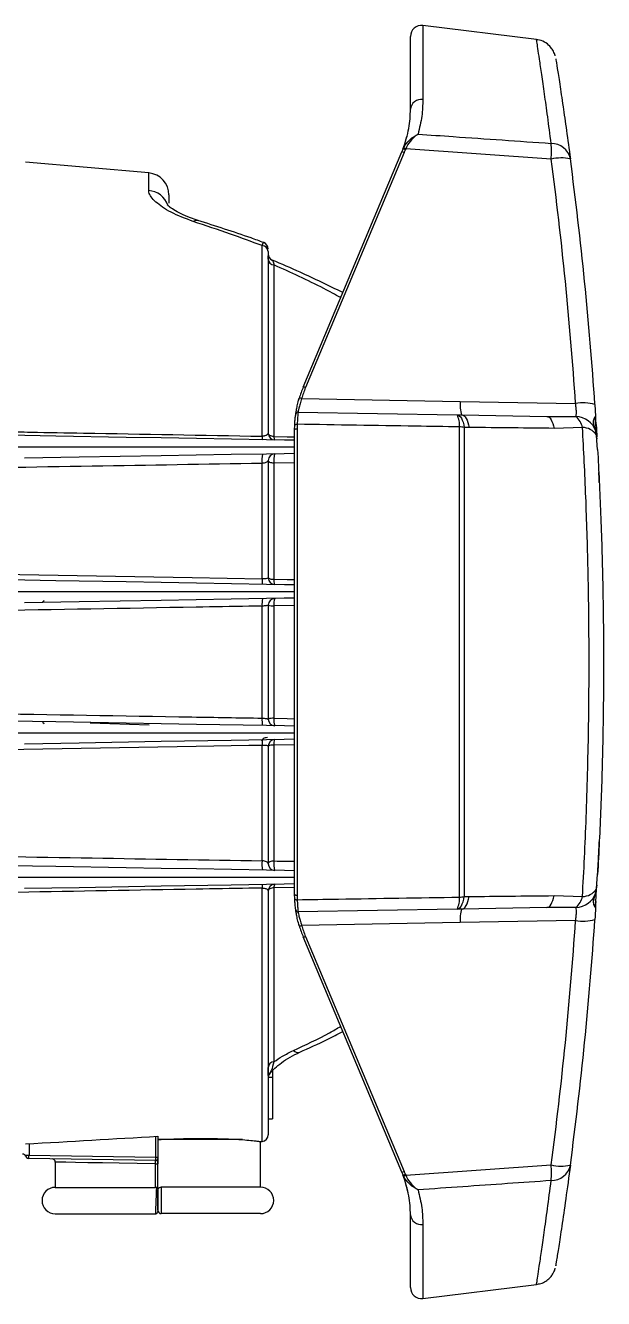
# Model space of a CAD drawing. Extents: x 7 to 113, y 1 to 87.
# Drawn here: x 88.46 to 91.08, y 33.93 to 39.7 of the extents above; entities that cross this region are included whole.
import ezdxf

# ---------------------------------------------------------------- set-up
doc = ezdxf.new("R2010")
doc.units = 0
doc.header["$MEASUREMENT"] = 0
doc.layers.add('OBJECT', color=7, linetype='CONTINUOUS')

msp = doc.modelspace()

# ---------------------------------------------------------------- linework, layer by layer
at = {"layer": 'OBJECT'}
for p, q in [((90.2046, 39.3244), (90.2046, 39.6542)), ((90.776, 39.6406), (90.2607, 39.7038)), ((90.2607, 39.7038), (90.2607, 39.3682)), ((90.1868, 39.2012), (90.1723, 39.1476)), ((89.7185, 38.0652), (90.1656, 39.1309)), ((90.1761, 39.1283), (89.7289, 38.0625)), ((90.1707, 39.1435), (90.1728, 39.1484)), ((90.1831, 39.1454), (90.1812, 39.1411)), ((90.8423, 39.0987), (90.1831, 39.1454)), ((90.9255, 39.1277), (90.9289, 39.1024)), ((89.0183, 39.0356), (88.4596, 39.0845)), ((89.0183, 38.9558), (89.0183, 39.0356)), ((89.1096, 38.936), (89.1096, 38.899)), ((89.5322, 37.8423), (89.5322, 38.7061)), ((89.5596, 38.6802), (89.5596, 37.8554)), ((89.5596, 38.6441), (89.5596, 38.6599)), ((89.5859, 38.6187), (89.5859, 37.841)), ((89.7111, 38.0126), (90.4303, 38)), ((90.4303, 38), (90.9528, 37.9909)), ((91.0404, 37.9855), (91.0438, 37.9325)), ((89.6947, 37.9515), (90.4156, 37.9389)), ((90.4156, 37.9389), (90.4376, 37.9385)), ((90.4376, 37.9385), (90.8223, 37.9318)), ((90.8223, 37.9318), (90.9542, 37.9315)), ((91.0439, 37.9322), (91.0438, 37.9327)), ((89.6796, 37.8717), (89.68, 37.8922)), ((89.6796, 35.7657), (89.6796, 37.8717)), ((89.6912, 37.8962), (89.6908, 37.8761)), ((89.6908, 37.8761), (89.6908, 35.7614)), ((90.4261, 35.7528), (90.4261, 37.8846)), ((90.4484, 37.8821), (90.4484, 35.7553)), ((90.4704, 37.8819), (90.4484, 37.8821)), ((90.9842, 37.8816), (90.8551, 37.8779)), ((91.0474, 37.8488), (91.0447, 37.8651)), ((91.0495, 37.823), (91.0474, 37.8488)), ((91.0486, 37.8388), (91.0486, 37.8394)), ((91.0491, 37.8297), (91.0486, 37.8388)), ((91.0496, 37.8393), (91.0495, 37.8398)), ((91.0501, 37.83), (91.0495, 37.8392)), ((91.0496, 37.8226), (91.0495, 37.823)), ((91.0495, 37.823), (91.0496, 37.8226)), ((91.0495, 37.823), (91.0495, 37.823)), ((91.0528, 37.7822), (91.0496, 37.8226)), ((91.0496, 37.8226), (91.0496, 37.8226)), ((89.5322, 37.1955), (89.5322, 37.7189)), ((89.5596, 37.7323), (89.5596, 37.1998)), ((89.6796, 37.7211), (89.5859, 37.7196)), ((89.5859, 37.7196), (89.5859, 37.1945)), ((91.0582, 37.6797), (91.0582, 37.6804)), ((89.5322, 36.5642), (89.5322, 37.0722)), ((89.5596, 37.0767), (89.5596, 36.5598)), ((89.6796, 37.0747), (89.5859, 37.0731)), ((89.5859, 37.0731), (89.5859, 36.5634)), ((89.0196, 36.5319), (88.7522, 36.5412)), ((89.5322, 35.9175), (89.5322, 36.4409)), ((89.5596, 36.4367), (89.5596, 35.9042)), ((89.6796, 36.4436), (89.5859, 36.442)), ((89.5859, 36.442), (89.5859, 35.9169)), ((91.0581, 35.9554), (91.0582, 35.9565)), ((91.0496, 35.8148), (91.0528, 35.8552)), ((89.5322, 34.6458), (89.5322, 35.7942)), ((89.5596, 35.7811), (89.5596, 34.6757)), ((89.6796, 35.7972), (89.5859, 35.7955)), ((89.5859, 35.7955), (89.5859, 35.0066)), ((91.0447, 35.7724), (91.0474, 35.7887)), ((91.0474, 35.7887), (91.0495, 35.8144)), ((91.0486, 35.7986), (91.0491, 35.8078)), ((91.0486, 35.798), (91.0486, 35.803)), ((91.0486, 35.798), (91.0486, 35.7986)), ((91.0496, 35.8148), (91.0495, 35.8144)), ((91.0495, 35.7983), (91.0501, 35.8074)), ((91.0495, 35.7976), (91.0496, 35.7982)), ((89.68, 35.7453), (89.6796, 35.7657)), ((89.6908, 35.7614), (89.6912, 35.7412)), ((90.4484, 35.7553), (90.4704, 35.7555)), ((90.8551, 35.7596), (90.9842, 35.7558)), ((91.0433, 35.7121), (91.0446, 35.7329)), ((91.0455, 35.7308), (91.0456, 35.7329)), ((90.4156, 35.6986), (89.6947, 35.686)), ((90.4376, 35.699), (90.4156, 35.6986)), ((90.8223, 35.7057), (90.4376, 35.699)), ((90.9542, 35.706), (90.8223, 35.7057)), ((91.0439, 35.7053), (91.0438, 35.7049)), ((91.0438, 35.7048), (91.0438, 35.7051)), ((90.4303, 35.6374), (89.7111, 35.6249)), ((90.9528, 35.6466), (90.4303, 35.6374)), ((90.1656, 34.5065), (89.7185, 35.5723)), ((89.7289, 35.5749), (90.1761, 34.5092)), ((89.5596, 34.9448), (89.5596, 34.981)), ((89.5796, 34.9357), (89.5598, 34.9357)), ((89.5674, 34.9559), (89.5662, 34.9538)), ((89.5796, 34.9657), (89.5796, 34.9357)), ((89.5796, 34.9357), (89.5796, 34.7482)), ((89.5596, 34.7482), (89.5796, 34.7482)), ((88.4756, 34.635), (88.4756, 34.5834)), ((89.0502, 34.5734), (89.0502, 34.6685)), ((89.0596, 34.6691), (89.0596, 34.6618)), ((89.0596, 34.6618), (89.0596, 34.5734)), ((89.444, 34.6538), (89.0596, 34.6538)), ((89.5246, 34.6451), (89.5322, 34.6458)), ((89.5246, 34.4382), (89.5246, 34.6451)), ((88.4596, 34.5834), (88.4756, 34.5834)), ((88.4603, 34.5788), (88.4602, 34.5795)), ((89.0494, 34.5584), (88.4743, 34.5684)), ((88.4756, 34.5834), (89.0502, 34.5734)), ((89.0502, 34.5734), (89.0596, 34.5734)), ((89.0596, 34.5734), (89.0596, 34.5684)), ((89.0596, 34.4323), (89.0596, 34.5684)), ((88.5946, 34.5516), (88.5946, 34.4373)), ((89.0493, 34.5434), (89.0596, 34.5434)), ((89.0493, 34.4373), (89.0493, 34.5434)), ((90.1831, 34.4921), (90.8423, 34.5388)), ((90.9292, 34.538), (90.9255, 34.5097)), ((90.1728, 34.489), (90.1707, 34.494)), ((90.1723, 34.4898), (90.1928, 34.4146)), ((90.1812, 34.4964), (90.1831, 34.4921)), ((88.5946, 34.4373), (89.0493, 34.4373)), ((89.0546, 34.4373), (89.0493, 34.4373)), ((89.0545, 34.4352), (89.0546, 34.4373)), ((89.0596, 34.4373), (89.0546, 34.4373)), ((89.5246, 34.4382), (89.0746, 34.4382)), ((88.5946, 34.3173), (89.0495, 34.3173)), ((89.0496, 34.3186), (89.0497, 34.3182)), ((89.5246, 34.3182), (89.0746, 34.3182)), ((90.2046, 33.9832), (90.2046, 34.3131)), ((90.2607, 34.2692), (90.2607, 33.9336)), ((90.2607, 33.9336), (90.776, 33.9969))]:
    msp.add_line(p, q, dxfattribs=at)
at = {"layer": 'OBJECT', "flags": 128}
for points in [[(89.2414, 38.8205), (89.2316, 38.8206), (89.2204, 38.8154)], [(90.4156, 37.9389), (90.4209, 37.9378), (90.4259, 37.9348), (90.4308, 37.93), (90.4353, 37.9233), (90.4394, 37.9151), (90.443, 37.9053), (90.446, 37.8943), (90.4484, 37.8821)], [(90.4376, 37.9385), (90.4428, 37.9374), (90.4478, 37.9344), (90.4527, 37.9296), (90.4572, 37.923), (90.4613, 37.9147), (90.4649, 37.905), (90.4679, 37.894), (90.4704, 37.8819)], [(90.8223, 37.9318), (90.8275, 37.9308), (90.8325, 37.9279), (90.8373, 37.9233), (90.8417, 37.9171), (90.8458, 37.9092), (90.8495, 37.9), (90.8526, 37.8894), (90.8551, 37.8779)], [(89.6796, 37.8717), (89.6798, 37.8726), (89.6805, 37.8735), (89.6815, 37.8743), (89.6829, 37.875), (89.6847, 37.8756), (89.6866, 37.8759), (89.6887, 37.8761), (89.6908, 37.8761)], [(89.68, 37.8922), (89.6802, 37.8931), (89.6809, 37.894), (89.682, 37.8948), (89.6834, 37.8954), (89.6851, 37.8959), (89.6871, 37.8962), (89.6891, 37.8963), (89.6912, 37.8962)], [(89.6796, 37.8238), (89.633, 37.8246), (89.5524, 37.826), (89.2342, 37.8316), (89.0751, 37.8344), (88.916, 37.8371), (88.5978, 37.8427), (88.3855, 37.8464)], [(89.5859, 37.841), (89.5806, 37.8415), (89.5756, 37.8425), (89.571, 37.844), (89.5671, 37.8458), (89.5639, 37.8479), (89.5615, 37.8502), (89.5601, 37.8528), (89.5596, 37.8554)], [(89.5859, 37.841), (89.6454, 37.8399), (89.6796, 37.8393)], [(89.6796, 37.7639), (89.6328, 37.763), (89.5526, 37.7616), (89.3917, 37.7588), (89.074, 37.7533), (88.7033, 37.7468), (88.4559, 37.7425)], [(89.5859, 37.7196), (89.5806, 37.7201), (89.5756, 37.7209), (89.571, 37.7222), (89.5671, 37.7238), (89.5639, 37.7257), (89.5615, 37.7277), (89.5601, 37.73), (89.5596, 37.7323)], [(87.9596, 37.2229), (88.0193, 37.2219), (88.2584, 37.2177), (89.2148, 37.2011), (89.5322, 37.1955)], [(89.6796, 37.1682), (89.633, 37.169), (89.5524, 37.1704), (89.2342, 37.176), (89.0751, 37.1788), (88.916, 37.1815), (88.5978, 37.1871), (88.3855, 37.1908)], [(89.5859, 37.1945), (89.6455, 37.1934), (89.6796, 37.1928)], [(89.6796, 37.1082), (89.6328, 37.1074), (89.5526, 37.106), (89.3917, 37.1032), (89.074, 37.0977), (88.7033, 37.0912), (88.4559, 37.0869)], [(89.6796, 36.5282), (89.633, 36.529), (89.5524, 36.5304), (89.2342, 36.536), (89.0751, 36.5388), (88.916, 36.5415), (88.5978, 36.5471), (88.3855, 36.5508)], [(89.5859, 36.5634), (89.6454, 36.5624), (89.6796, 36.5618)], [(89.5322, 36.4409), (89.4724, 36.4399), (89.2333, 36.4357), (88.277, 36.419), (87.9596, 36.4135)], [(89.6796, 36.4682), (89.6328, 36.4674), (89.5526, 36.466), (89.3917, 36.4632), (89.074, 36.4577), (88.7033, 36.4512), (88.4559, 36.4469)], [(89.5859, 35.9169), (89.5806, 35.9164), (89.5756, 35.9155), (89.571, 35.9142), (89.5671, 35.9126), (89.5639, 35.9108), (89.5615, 35.9087), (89.5601, 35.9065), (89.5596, 35.9042)], [(89.6796, 35.8726), (89.633, 35.8734), (89.5524, 35.8748), (89.2342, 35.8804), (89.0751, 35.8831), (88.916, 35.8859), (88.5978, 35.8915), (88.3855, 35.8952)], [(89.6796, 35.8126), (89.6328, 35.8118), (89.5526, 35.8104), (89.3917, 35.8076), (89.074, 35.8021), (88.7033, 35.7956), (88.4559, 35.7913)], [(89.5859, 35.7955), (89.5806, 35.7949), (89.5756, 35.7939), (89.571, 35.7925), (89.5671, 35.7907), (89.5639, 35.7886), (89.5615, 35.7862), (89.5601, 35.7837), (89.5596, 35.7811)], [(89.6796, 35.7657), (89.6798, 35.7648), (89.6805, 35.7639), (89.6815, 35.7631), (89.6829, 35.7624), (89.6847, 35.7619), (89.6866, 35.7615), (89.6887, 35.7613), (89.6908, 35.7614)], [(89.68, 35.7453), (89.6802, 35.7443), (89.6809, 35.7435), (89.682, 35.7427), (89.6834, 35.742), (89.6851, 35.7416), (89.6871, 35.7413), (89.6891, 35.7411), (89.6912, 35.7412)], [(90.4156, 35.6986), (90.4209, 35.6996), (90.4259, 35.7026), (90.4308, 35.7075), (90.4353, 35.7141), (90.4394, 35.7224), (90.443, 35.7321), (90.446, 35.7432), (90.4484, 35.7553)], [(90.4376, 35.699), (90.4428, 35.7), (90.4478, 35.703), (90.4527, 35.7078), (90.4572, 35.7144), (90.4613, 35.7227), (90.4649, 35.7324), (90.4679, 35.7434), (90.4704, 35.7555)], [(90.8223, 35.7057), (90.8275, 35.7067), (90.8325, 35.7095), (90.8373, 35.7141), (90.8417, 35.7204), (90.8458, 35.7282), (90.8495, 35.7375), (90.8526, 35.748), (90.8551, 35.7596)], [(89.0493, 34.5434), (88.9653, 34.5449), (88.8843, 34.5463), (88.8092, 34.5477), (88.7423, 34.5489), (88.686, 34.5499), (88.642, 34.5507), (88.6118, 34.5512), (88.5965, 34.5515), (88.5946, 34.5516)]]:
    msp.add_lwpolyline(points, dxfattribs=at)
at = {"layer": 'OBJECT'}
for centre, radius, start, end in [((90.2546, 39.6542), 0.05, 83, 180), ((90.2526, 39.3208), 0.0481, 80.33559, 175.70152), ((89.7046, 39.3244), 0.5, 337.24, 338.78978), ((90.1665, 39.1125), 0.0185, 58.74994, 92.67209), ((90.172, 39.1248), 0.0187, 60.36025, 93.90308), ((90.1725, 39.1284), 0.0201, 58.15356, 89.10591), ((89.7058, 39.3256), 0.51, 337.24, 338.78978), ((90.3407, 39.1341), 0.5028, 355.96099, 4.03901), ((90.8432, 39.0816), 0.0879, 11.8656, 90.62193), ((90.8881, 38.8996), 0.2042, 78.38861, 102.96942), ((73.7148, 36.8308), 17.277, 3.85006, 7.54267), ((73.7026, 36.8187), 17.377, 3.85006, 7.54267), ((89.0096, 38.936), 0.1, 0, 85), ((89.0109, 38.8567), 0.0994, 19.75054, 85.71911), ((89.5318, 38.6783), 0.0278, 3.84511, 89.18999), ((89.5296, 38.6918), 0.03, 359.99608, 69.85273), ((89.5896, 38.6685), 0.03, 180.0048, 247.96303), ((89.5869, 38.6461), 0.0274, 184.19113, 267.88782), ((90.1796, 37.8717), 0.5, 157.24, 163.44278), ((90.1808, 37.8729), 0.49, 157.24, 163.44278), ((89.7194, 38.0467), 0.0185, 58.7461, 92.67291), ((90.1796, 37.8717), 0.5, 163.44278, 164.48584), ((89.7029, 37.9947), 0.0197, 65.22938, 97.50468), ((90.5579, 37.984), 0.1287, 172.8453, 200.70534), ((90.9851, 37.8014), 0.1923, 73.29317, 99.67473), ((89.6946, 37.9415), 0.01, 89, 171.81761), ((90.3339, 37.895), 0.0928, 353.58013, 28.21306), ((90.9033, 37.8669), 0.0822, 10.32423, 51.74694), ((90.951, 37.8323), 0.0992, 19.27381, 88.14397), ((90.4149, 37.6825), 0.2024, 80.45528, 86.82174), ((90.9833, 37.8028), 0.0789, 35.68388, 89.36335), ((89.5685, 37.839), 0.0365, 174.79512, 200.18041), ((89.5896, 37.8554), 0.03, 180, 269), ((89.6118, 37.8381), 0.026, 173.63601, 209.12461), ((91.0487, 37.8404), 0.000968, 260.53375, 328.0983), ((91.0487, 37.8398), 0.000985, 260.14332, 327.36244), ((91.0493, 37.8307), 0.00107, 260.66347, 320.78765), ((89.6456, 37.7346), 0.1145, 166.4966, 187.85536), ((89.5896, 37.7323), 0.03, 91, 180), ((89.6699, 37.7349), 0.0854, 161.28139, 190.32913), ((89.6017, 37.1889), 0.0698, 174.54897, 195.08743), ((89.5896, 37.1998), 0.03, 180, 269), ((89.5802, 37.2339), 0.0399, 238.90651, 278.30682), ((89.6361, 37.1883), 0.0506, 172.99185, 201.47264), ((89.6304, 37.0829), 0.0988, 166.65327, 186.20169), ((89.5896, 37.0767), 0.03, 91, 180), ((89.58, 37.128), 0.0552, 248.29086, 276.16355), ((89.658, 37.0833), 0.0728, 161.27602, 188.06794), ((89.6304, 36.5535), 0.0988, 173.79831, 193.34673), ((89.58, 36.5085), 0.0552, 83.83645, 111.70914), ((89.5896, 36.5598), 0.03, 180, 269), ((89.658, 36.5532), 0.0728, 171.93163, 198.7245), ((89.6017, 36.4475), 0.0698, 164.91214, 185.45135), ((89.5896, 36.4367), 0.03, 91, 180), ((89.5802, 36.4025), 0.0399, 81.69533, 121.09257), ((89.6361, 36.4482), 0.0506, 158.52734, 187.00801), ((89.6456, 35.9019), 0.1145, 172.14487, 193.50313), ((89.5896, 35.9042), 0.03, 180, 269), ((89.6699, 35.9016), 0.0854, 169.6706, 198.71882), ((89.5685, 35.7975), 0.0365, 159.81701, 185.20691), ((89.5896, 35.7811), 0.03, 91, 180), ((89.6118, 35.7984), 0.026, 150.87518, 186.36379), ((90.9833, 35.8347), 0.0789, 270.63688, 324.3163), ((91.0487, 35.7977), 0.000986, 32.69446, 99.8562), ((91.0487, 35.7971), 0.000966, 31.81371, 99.52578), ((91.0493, 35.8067), 0.00106, 39.19346, 99.35542), ((90.3339, 35.7424), 0.0928, 331.7873, 6.41963), ((90.4149, 35.9548), 0.2023, 273.17692, 279.54606), ((90.951, 35.8051), 0.0992, 271.8567, 340.726), ((90.9033, 35.7705), 0.0822, 308.25365, 349.67547), ((89.6946, 35.696), 0.01, 188.18239, 271), ((90.5579, 35.6535), 0.1287, 159.29484, 187.15459), ((90.1796, 35.7657), 0.5, 195.51416, 196.55722), ((89.7029, 35.6427), 0.0197, 262.49069, 294.77525), ((90.1796, 35.7657), 0.5, 196.55722, 202.76), ((90.1808, 35.7645), 0.49, 196.55722, 202.76), ((73.7148, 36.8066), 17.277, 352.45733, 356.14994), ((73.7026, 36.8187), 17.377, 352.45733, 356.14994), ((90.9851, 35.8361), 0.1923, 260.32576, 286.70672), ((89.7194, 35.5907), 0.0185, 267.32948, 301.25152), ((89.6946, 35.0768), 0.0282, 222.44971, 286.56634), ((89.587, 34.9791), 0.0275, 92.28961, 175.98539), ((89.5896, 34.9323), 0.03, 137.38088, 179.9662), ((89.5296, 34.6757), 0.03, 275, 0), ((88.4746, 34.5834), 0.015, 180, 269), ((88.4181, 34.5806), 0.0576, 347.70283, 2.72723), ((89.0496, 34.5684), 0.01, 269, 0), ((88.5796, 34.5516), 0.015, 0.0862, 89), ((90.8881, 34.7378), 0.2043, 257.03133, 281.61025), ((90.3407, 34.5034), 0.5028, 355.96103, 4.03897), ((90.8432, 34.5558), 0.0879, 269.37847, 348.13399), ((90.1665, 34.525), 0.0185, 267.32976, 301.24519), ((89.7046, 34.3131), 0.5, 21.21022, 22.76), ((90.172, 34.5127), 0.0187, 266.09106, 299.64561), ((90.1725, 34.5091), 0.02, 270.88875, 301.85028), ((89.7058, 34.3119), 0.51, 21.21022, 22.76), ((88.5946, 34.3773), 0.06, 90, 270), ((89.5246, 34.3782), 0.06, 270, 90), ((89.0746, 34.3332), 0.015, 180, 270), ((90.2526, 34.3167), 0.0481, 184.29809, 279.66443), ((90.2546, 33.9832), 0.05, 180, 277)]:
    msp.add_arc(centre, radius, start, end, dxfattribs=at)
for centre, major_axis, ratio, start_param, end_param in [((71.7483, 36.8182), (30.3646, 0), 0.08615, 5.295177, 5.319034), ((89.0496, 34.5734), (0.0002, 0.015), 0.044174, 3.141335, 4.713288)]:
    msp.add_ellipse(centre, major_axis=major_axis, ratio=ratio, start_param=start_param, end_param=end_param, dxfattribs=at)
for points, knots in [([(90.8423, 39.1695), (90.8369, 39.2106), (90.8262, 39.2928), (90.8119, 39.3965), (90.7993, 39.4844), (90.7892, 39.5532), (90.7817, 39.603), (90.7773, 39.6316), (90.7754, 39.6436), (90.7759, 39.6403), (90.776, 39.6401)], [0, 0, 0, 0, 0.1402248, 0.280448, 0.4247096, 0.5689697, 0.7092151, 0.8494596, 0.9938687, 1, 1, 1, 1]), ([(90.8606, 39.5664), (90.8605, 39.5666), (90.8603, 39.5674), (90.8594, 39.5707), (90.8571, 39.5776), (90.8516, 39.59), (90.8399, 39.6077), (90.8191, 39.6262), (90.7956, 39.6382), (90.7803, 39.639), (90.7759, 39.6392)], [0, 0, 0, 0, 0.035235, 0.10112, 0.16356, 0.26604, 0.417254, 0.650712, 0.900511, 1, 1, 1, 1]), ([(90.8631, 39.5528), (90.8632, 39.5527), (90.8632, 39.5523), (90.8694, 39.5138), (90.8803, 39.4434), (90.8949, 39.3459), (90.9114, 39.2315), (90.9233, 39.1436), (90.9292, 39.0997)], [0, 0, 0, 0, 0.116819, 0.305909, 0.495603, 0.684709, 0.842353, 1, 1, 1, 1]), ([(90.2046, 39.3244), (90.2046, 39.3344), (90.2046, 39.35), (90.2046, 39.367), (90.2046, 39.3732)], [0, 0, 0, 0, 0.639502, 1, 1, 1, 1]), ([(90.2607, 39.3682), (90.26, 39.3436), (90.2586, 39.2941), (90.2454, 39.2392), (90.2387, 39.2116)], [0, 0, 0, 0, 0.498142, 1, 1, 1, 1]), ([(90.1707, 39.1435), (90.181, 39.1753), (90.2017, 39.2395), (90.2036, 39.296), (90.2046, 39.3244)], [0, 0, 0, 0, 0.496567, 1, 1, 1, 1]), ([(90.1728, 39.1484), (90.177, 39.1557), (90.1875, 39.174), (90.2088, 39.1934), (90.226, 39.205), (90.2351, 39.2098), (90.2378, 39.2112), (90.2386, 39.2116), (90.2387, 39.2116)], [0, 0, 0, 0, 0.246968, 0.616294, 0.888223, 0.963535, 0.996187, 1, 1, 1, 1]), ([(90.2387, 39.2116), (90.2386, 39.2116), (90.2379, 39.211), (90.2326, 39.2073), (90.2186, 39.1959), (90.1987, 39.1755), (90.1875, 39.154), (90.1831, 39.1454)], [0, 0, 0, 0, 0.00401, 0.038978, 0.268225, 0.708727, 1, 1, 1, 1]), ([(90.2387, 39.2116), (90.2921, 39.2079), (90.4933, 39.194), (90.6944, 39.1799), (90.8423, 39.1695)], [0, 0, 0, 0, 0.2652137, 1, 1, 1, 1]), ([(89.2204, 38.8154), (89.1848, 38.829), (89.1133, 38.8563), (89.0443, 38.9054), (89.0197, 38.9382), (89.0185, 38.9533), (89.0183, 38.9558)], [0, 0, 0, 0, 0.304165, 0.612213, 0.935018, 1, 1, 1, 1]), ([(89.242, 38.8207), (89.2303, 38.8244), (89.2016, 38.8335), (89.1637, 38.8504), (89.1314, 38.8682), (89.111, 38.8825), (89.1016, 38.8915), (89.1016, 38.8915), (89.1016, 38.8915)], [0, 0, 0, 0, 0.1443777, 0.3538603, 0.5669147, 0.7464413, 0.9073443, 1, 1, 1, 1]), ([(89.5322, 38.7061), (89.4846, 38.7239), (89.3812, 38.7624), (89.2767, 38.7969), (89.2204, 38.8154)], [0, 0, 0, 0, 0.460735, 1, 1, 1, 1]), ([(89.5399, 38.7199), (89.5206, 38.7269), (89.4217, 38.7627), (89.3218, 38.7947), (89.2414, 38.8205)], [0, 0, 0, 0, 0.195903, 1, 1, 1, 1]), ([(89.5322, 38.7061), (89.5331, 38.709), (89.5356, 38.7166), (89.5382, 38.7216), (89.5395, 38.7196), (89.5397, 38.7193)], [0, 0, 0, 0, 0.33728, 0.901892, 1, 1, 1, 1]), ([(89.8981, 38.4933), (89.8341, 38.5248), (89.7285, 38.5768), (89.6205, 38.6223), (89.578, 38.6402)], [0, 0, 0, 0, 0.6066, 1, 1, 1, 1]), ([(89.578, 38.6402), (89.5789, 38.6394), (89.5813, 38.6375), (89.5842, 38.6257), (89.5859, 38.6187)], [0, 0, 0, 0, 0.4042808, 1, 1, 1, 1]), ([(89.8885, 38.4704), (89.8632, 38.4843), (89.7642, 38.5384), (89.662, 38.5844), (89.5859, 38.6187)], [0, 0, 0, 0, 0.25619, 1, 1, 1, 1]), ([(89.6847, 37.9429), (89.6848, 37.9438), (89.685, 37.9456), (89.6872, 37.9593), (89.6912, 37.9796), (89.696, 37.9993), (89.6994, 38.0112), (89.7003, 38.0142)], [0, 0, 0, 0, 0.226177, 0.452205, 0.682223, 0.919651, 1, 1, 1, 1]), ([(89.7111, 38.0126), (89.7086, 38.0047), (89.7035, 37.9889), (89.6987, 37.969), (89.6959, 37.9556), (89.6949, 37.9516), (89.6948, 37.9515), (89.6947, 37.9515)], [0, 0, 0, 0, 0.2451361, 0.4905004, 0.7303161, 0.9653444, 1, 1, 1, 1]), ([(90.9542, 37.9315), (90.9545, 37.9321), (90.9557, 37.9347), (90.957, 37.9436), (90.9566, 37.9612), (90.9548, 37.978), (90.9532, 37.9881), (90.9528, 37.9909)], [0, 0, 0, 0, 0.080942, 0.365196, 0.637408, 0.898731, 1, 1, 1, 1]), ([(89.68, 37.8922), (89.6805, 37.9009), (89.6815, 37.9185), (89.6837, 37.9359), (89.6846, 37.9424), (89.6846, 37.9428), (89.6847, 37.9429)], [0, 0, 0, 0, 0.3048188, 0.6095293, 0.915797, 1, 1, 1, 1]), ([(89.6947, 37.9515), (89.6947, 37.9503), (89.6947, 37.9481), (89.6931, 37.9306), (89.6917, 37.9113), (89.6913, 37.8988), (89.6912, 37.8962)], [0, 0, 0, 0, 0.30705, 0.614016, 0.922363, 1, 1, 1, 1]), ([(91.0429, 37.9315), (91.0408, 37.9291), (91.037, 37.9246), (91.0308, 37.9012), (91.0391, 37.8798), (91.0429, 37.8671), (91.0437, 37.8642)], [0, 0, 0, 0, 0.352536, 0.661543, 0.924398, 1, 1, 1, 1]), ([(91.0447, 37.8651), (91.04, 37.8781), (91.0319, 37.901), (91.0364, 37.9235), (91.0435, 37.9313), (91.0438, 37.9324), (91.0438, 37.9325)], [0, 0, 0, 0, 0.353797, 0.623722, 0.940059, 1, 1, 1, 1]), ([(91.0486, 37.8394), (91.0477, 37.8544), (91.0459, 37.8843), (91.0439, 37.9154), (91.0429, 37.9303), (91.0429, 37.9309), (91.0429, 37.9311)], [0, 0, 0, 0, 0.287264, 0.57454, 0.86145, 1, 1, 1, 1]), ([(91.0451, 37.9126), (91.0448, 37.9178), (91.044, 37.9301), (91.0439, 37.9317), (91.0438, 37.9327)], [0, 0, 0, 0, 0.4211978, 1, 1, 1, 1]), ([(88.424, 37.8619), (88.4439, 37.8616), (88.5435, 37.8598), (88.9129, 37.8533), (89.2624, 37.8471), (89.5322, 37.8423)], [0, 0, 0, 0, 0.0539192, 0.2695963, 1, 1, 1, 1]), ([(90.4261, 37.8846), (90.36, 37.8857), (90.115, 37.8895), (89.8701, 37.8934), (89.6912, 37.8962)], [0, 0, 0, 0, 0.269854, 1, 1, 1, 1]), ([(90.8551, 37.8779), (90.7935, 37.8785), (90.6654, 37.8798), (90.537, 37.8812), (90.4704, 37.8819)], [0, 0, 0, 0, 0.480479, 1, 1, 1, 1]), ([(90.9842, 35.7558), (90.9873, 35.814), (90.9936, 35.9303), (91.0014, 36.1165), (91.0076, 36.3104), (91.0118, 36.5033), (91.0139, 36.6907), (91.0143, 36.8728), (91.0129, 37.0562), (91.0088, 37.2904), (91.0018, 37.5155), (90.9925, 37.7279), (90.987, 37.8304), (90.9842, 37.8816)], [0, 0, 0, 0, 0.088765, 0.177531, 0.269417, 0.361303, 0.442441, 0.523579, 0.607061, 0.690543, 0.843256, 0.921628, 1, 1, 1, 1]), ([(91.0462, 37.8954), (91.0459, 37.9001), (91.0454, 37.9075), (91.0452, 37.9112), (91.0451, 37.9126)], [0, 0, 0, 0, 0.631819, 1, 1, 1, 1]), ([(91.0462, 37.8954), (91.0467, 37.8868), (91.0477, 37.871), (91.049, 37.8496), (91.0495, 37.8398)], [0, 0, 0, 0, 0.548282, 1, 1, 1, 1]), ([(89.5596, 37.8554), (89.5592, 37.8536), (89.5584, 37.8502), (89.5529, 37.8462), (89.5466, 37.8441), (89.5412, 37.8429), (89.5367, 37.8424), (89.5332, 37.8423), (89.5322, 37.8423)], [0, 0, 0, 0, 0.295538, 0.575717, 0.740309, 0.809194, 0.945638, 1, 1, 1, 1]), ([(87.9596, 37.7938), (88.3695, 37.7938), (88.8204, 37.7938), (89.3124, 37.7938), (89.4353, 37.7938), (89.5579, 37.7938), (89.6392, 37.7938), (89.6796, 37.7938)], [0, 0, 0, 0, 0.71491, 0.786401, 0.857892, 0.929384, 1, 1, 1, 1]), ([(91.0528, 37.7822), (91.0577, 37.6862), (91.0676, 37.492), (91.0754, 37.2263), (91.0789, 37.0038), (91.0799, 36.8279), (91.0791, 36.6501), (91.0757, 36.4248), (91.068, 36.1533), (91.0579, 35.9554), (91.0528, 35.8552)], [0, 0, 0, 0, 0.1583078, 0.3203927, 0.4074998, 0.494607, 0.5842284, 0.6738497, 0.8349381, 1, 1, 1, 1]), ([(89.5322, 37.7189), (89.2756, 37.7146), (88.7514, 37.7059), (88.2271, 37.6971), (87.9596, 37.6926)], [0, 0, 0, 0, 0.489597, 1, 1, 1, 1]), ([(89.5596, 37.7323), (89.5595, 37.7314), (89.5591, 37.7292), (89.556, 37.7258), (89.55, 37.7225), (89.5441, 37.7207), (89.5383, 37.7196), (89.5351, 37.7192), (89.5322, 37.7189)], [0, 0, 0, 0, 0.153988, 0.403622, 0.621597, 0.816234, 0.835211, 1, 1, 1, 1]), ([(91.0606, 37.6308), (91.0606, 37.6311), (91.0605, 37.632), (91.06, 37.6436), (91.0592, 37.6597), (91.0585, 37.6734), (91.0584, 37.6759)], [0, 0, 0, 0, 0.190992, 0.554868, 0.919739, 1, 1, 1, 1]), ([(89.5596, 37.1998), (89.5592, 37.1992), (89.5586, 37.198), (89.5533, 37.1966), (89.5456, 37.1957), (89.5379, 37.1955), (89.5334, 37.1955), (89.5322, 37.1955)], [0, 0, 0, 0, 0.2364169, 0.4700983, 0.6980882, 0.9199211, 1, 1, 1, 1]), ([(87.9596, 37.1382), (88.3695, 37.1382), (88.8204, 37.1382), (89.3124, 37.1382), (89.4353, 37.1382), (89.5579, 37.1382), (89.6392, 37.1382), (89.6796, 37.1382)], [0, 0, 0, 0, 0.71491, 0.786401, 0.857892, 0.929384, 1, 1, 1, 1]), ([(89.5322, 37.0722), (89.5123, 37.0719), (89.4127, 37.0702), (88.9944, 37.063), (88.4902, 37.0544), (88.0655, 37.0471), (87.9596, 37.0453)], [0, 0, 0, 0, 0.0379946, 0.1899723, 0.7978833, 1, 1, 1, 1]), ([(88.5441, 37.0978), (88.5436, 37.0969), (88.5427, 37.095), (88.5406, 37.0928), (88.5386, 37.0916), (88.5376, 37.0913), (88.5374, 37.0912)], [0, 0, 0, 0, 0.3416416, 0.6859872, 0.9550213, 1, 1, 1, 1]), ([(89.5596, 37.0767), (89.5595, 37.0765), (89.5593, 37.0759), (89.5568, 37.0749), (89.5506, 37.0737), (89.5422, 37.0728), (89.5355, 37.0724), (89.5322, 37.0722)], [0, 0, 0, 0, 0.09404, 0.324108, 0.551556, 0.776443, 1, 1, 1, 1]), ([(87.9596, 36.5911), (87.9795, 36.5908), (88.0791, 36.5891), (88.4973, 36.5819), (89.0016, 36.5733), (89.4262, 36.566), (89.5322, 36.5642)], [0, 0, 0, 0, 0.037994, 0.189972, 0.797883, 1, 1, 1, 1]), ([(88.5374, 36.5452), (88.5376, 36.5452), (88.5386, 36.5448), (88.5406, 36.5436), (88.5427, 36.5414), (88.5436, 36.5396), (88.5441, 36.5386)], [0, 0, 0, 0, 0.0449787, 0.3140128, 0.6583584, 1, 1, 1, 1]), ([(89.5322, 36.5642), (89.5334, 36.5642), (89.538, 36.5639), (89.5457, 36.5633), (89.5533, 36.5623), (89.5586, 36.561), (89.5592, 36.5602), (89.5596, 36.5598)], [0, 0, 0, 0, 0.08357, 0.309288, 0.537977, 0.768632, 1, 1, 1, 1]), ([(87.9596, 36.4982), (88.3695, 36.4982), (88.8204, 36.4982), (89.3124, 36.4982), (89.4353, 36.4982), (89.5579, 36.4982), (89.6392, 36.4982), (89.6796, 36.4982)], [0, 0, 0, 0, 0.71491, 0.786401, 0.857892, 0.929384, 1, 1, 1, 1]), ([(89.5569, 36.4764), (89.5493, 36.4755), (89.5376, 36.4741), (89.5314, 36.4638), (89.5292, 36.4601)], [0, 0, 0, 0, 0.650161, 1, 1, 1, 1]), ([(89.5596, 36.4367), (89.5595, 36.4369), (89.5593, 36.4378), (89.5566, 36.4391), (89.5505, 36.4402), (89.5421, 36.4409), (89.5355, 36.4409), (89.5322, 36.4409)], [0, 0, 0, 0, 0.104476, 0.335958, 0.561001, 0.781442, 1, 1, 1, 1]), ([(91.0528, 35.8552), (91.0538, 35.872), (91.0556, 35.9056), (91.0574, 35.9407), (91.058, 35.9536), (91.0581, 35.9554)], [0, 0, 0, 0, 0.461563, 0.9231434, 1, 1, 1, 1]), ([(91.0582, 35.9565), (91.0583, 35.9591), (91.059, 35.9733), (91.0598, 35.9907), (91.0605, 36.0048), (91.0606, 36.0061), (91.0606, 36.0067)], [0, 0, 0, 0, 0.075785, 0.420425, 0.764429, 1, 1, 1, 1]), ([(87.9596, 35.9439), (88.2271, 35.9394), (88.7514, 35.9306), (89.2756, 35.9218), (89.5322, 35.9175)], [0, 0, 0, 0, 0.510403, 1, 1, 1, 1]), ([(89.5596, 35.9042), (89.5592, 35.9057), (89.5585, 35.9088), (89.5526, 35.9129), (89.5444, 35.9158), (89.5372, 35.917), (89.5335, 35.9174), (89.5325, 35.9175), (89.5322, 35.9175)], [0, 0, 0, 0, 0.279063, 0.547774, 0.784504, 0.941811, 0.984374, 1, 1, 1, 1]), ([(89.5859, 35.9169), (89.6057, 35.9165), (89.6369, 35.916), (89.6681, 35.9155), (89.6796, 35.9153)], [0, 0, 0, 0, 0.634031, 1, 1, 1, 1]), ([(87.9596, 35.8426), (88.3695, 35.8426), (88.8204, 35.8426), (89.3124, 35.8426), (89.4353, 35.8426), (89.5579, 35.8426), (89.6392, 35.8426), (89.6796, 35.8426)], [0, 0, 0, 0, 0.71491, 0.786401, 0.857892, 0.929384, 1, 1, 1, 1]), ([(89.5322, 35.7942), (89.5123, 35.7938), (89.4127, 35.7921), (89.0433, 35.7855), (88.6938, 35.7793), (88.424, 35.7745)], [0, 0, 0, 0, 0.053919, 0.269596, 1, 1, 1, 1]), ([(89.5322, 35.7942), (89.5349, 35.7941), (89.538, 35.794), (89.5437, 35.7931), (89.5496, 35.7916), (89.5556, 35.7885), (89.559, 35.7848), (89.5594, 35.7822), (89.5596, 35.7811)], [0, 0, 0, 0, 0.146052, 0.170602, 0.352523, 0.560067, 0.807091, 1, 1, 1, 1]), ([(91.0446, 35.7329), (91.0446, 35.7334), (91.0451, 35.7412), (91.0466, 35.7645), (91.048, 35.7887), (91.0486, 35.798)], [0, 0, 0, 0, 0.037472, 0.62811, 1, 1, 1, 1]), ([(89.6847, 35.6946), (89.6845, 35.6956), (89.6842, 35.6976), (89.6822, 35.7132), (89.6807, 35.7307), (89.6801, 35.7425), (89.68, 35.7453)], [0, 0, 0, 0, 0.301009, 0.601824, 0.907076, 1, 1, 1, 1]), ([(89.6912, 35.7412), (89.7534, 35.7422), (89.9984, 35.7461), (90.2434, 35.7499), (90.4261, 35.7528)], [0, 0, 0, 0, 0.2540305, 1, 1, 1, 1]), ([(89.6912, 35.7412), (89.6916, 35.7317), (89.6925, 35.7126), (89.6943, 35.6937), (89.6949, 35.6865), (89.6948, 35.6861), (89.6947, 35.686)], [0, 0, 0, 0, 0.302947, 0.605661, 0.913216, 1, 1, 1, 1]), ([(90.4704, 35.7555), (90.532, 35.7562), (90.6604, 35.7576), (90.7885, 35.7589), (90.8551, 35.7596)], [0, 0, 0, 0, 0.480478, 1, 1, 1, 1]), ([(91.0437, 35.7732), (91.0392, 35.7605), (91.0311, 35.7379), (91.0354, 35.7153), (91.0425, 35.7073), (91.0428, 35.7062), (91.0429, 35.706)], [0, 0, 0, 0, 0.350739, 0.62487, 0.939556, 1, 1, 1, 1]), ([(91.0438, 35.7049), (91.0418, 35.7073), (91.0384, 35.7113), (91.0317, 35.7322), (91.0387, 35.7529), (91.0432, 35.7675), (91.0447, 35.7724)], [0, 0, 0, 0, 0.356929, 0.612991, 0.870168, 1, 1, 1, 1]), ([(91.0438, 35.7048), (91.0439, 35.7051), (91.0439, 35.7062), (91.0444, 35.7139), (91.0452, 35.7265), (91.0455, 35.7308)], [0, 0, 0, 0, 0.257521, 0.749063, 1, 1, 1, 1]), ([(89.7003, 35.6232), (89.6977, 35.6325), (89.6926, 35.651), (89.6879, 35.6742), (89.6853, 35.6898), (89.6847, 35.6944), (89.6847, 35.6945), (89.6847, 35.6946)], [0, 0, 0, 0, 0.247398, 0.49508, 0.735442, 0.967351, 1, 1, 1, 1]), ([(89.6947, 35.686), (89.695, 35.6852), (89.6955, 35.6836), (89.698, 35.6714), (89.7023, 35.6536), (89.7071, 35.6368), (89.7104, 35.627), (89.7111, 35.6249)], [0, 0, 0, 0, 0.231454, 0.462801, 0.696832, 0.935034, 1, 1, 1, 1]), ([(90.9528, 35.6466), (90.9538, 35.6538), (90.956, 35.6684), (90.957, 35.687), (90.9564, 35.7001), (90.9549, 35.7041), (90.9542, 35.706)], [0, 0, 0, 0, 0.26233, 0.524833, 0.784589, 1, 1, 1, 1]), ([(91.0438, 35.7049), (91.0438, 35.7048), (91.0428, 35.6882), (91.0415, 35.67), (91.0404, 35.6519)], [0, 0, 0, 0, 0.0080191, 1, 1, 1, 1]), ([(89.6738, 35.0578), (89.7292, 35.0832), (89.802, 35.1167), (89.8718, 35.1572), (89.8886, 35.1669)], [0, 0, 0, 0, 0.759996, 1, 1, 1, 1]), ([(89.7026, 35.0499), (89.7443, 35.0686), (89.8102, 35.0983), (89.8745, 35.1317), (89.8982, 35.144)], [0, 0, 0, 0, 0.632619, 1, 1, 1, 1]), ([(89.569, 34.9545), (89.5697, 34.9555), (89.5738, 34.9613), (89.59, 34.9782), (89.619, 35.0022), (89.6567, 35.0276), (89.6883, 35.0426), (89.7031, 35.0497)], [0, 0, 0, 0, 0.047377, 0.268877, 0.515197, 0.771892, 1, 1, 1, 1]), ([(89.5859, 35.0066), (89.5983, 35.0151), (89.6248, 35.0333), (89.6568, 35.0493), (89.6738, 35.0578)], [0, 0, 0, 0, 0.468954, 1, 1, 1, 1]), ([(89.5859, 35.0066), (89.5818, 34.9916), (89.5742, 34.964), (89.5695, 34.9585), (89.5674, 34.9559)], [0, 0, 0, 0, 0.545062, 1, 1, 1, 1]), ([(89.0596, 34.6538), (89.0985, 34.6556), (89.1775, 34.659), (89.282, 34.6593), (89.3736, 34.6572), (89.4203, 34.655), (89.444, 34.6538)], [0, 0, 0, 0, 0.2691967, 0.5460821, 0.7695439, 1, 1, 1, 1]), ([(89.444, 34.6538), (89.4697, 34.6512), (89.5156, 34.6465), (89.5218, 34.6455), (89.5246, 34.6451)], [0, 0, 0, 0, 0.562104, 1, 1, 1, 1]), ([(88.4455, 34.5889), (88.4465, 34.589), (88.4489, 34.5891), (88.4523, 34.5879), (88.4553, 34.5861), (88.4572, 34.5842), (88.4583, 34.5827), (88.459, 34.5817), (88.4594, 34.5809), (88.4598, 34.58), (88.46, 34.5796), (88.46, 34.5795), (88.46, 34.5795)], [0, 0, 0, 0, 0.06849, 0.156445, 0.231116, 0.293296, 0.340757, 0.381063, 0.431815, 0.521968, 0.748977, 1, 1, 1, 1]), ([(89.0596, 34.5684), (89.0596, 34.5681), (89.0596, 34.5675), (89.0596, 34.5632), (89.0596, 34.5569), (89.0596, 34.5498), (89.0596, 34.5452), (89.0596, 34.5434)], [0, 0, 0, 0, 0.21474, 0.429479, 0.644166, 0.85882, 1, 1, 1, 1]), ([(89.0493, 34.5434), (89.0493, 34.5445), (89.0493, 34.5472), (89.0493, 34.5515), (89.0493, 34.5553), (89.0493, 34.5579), (89.0494, 34.5582), (89.0494, 34.5584)], [0, 0, 0, 0, 0.14119, 0.355831, 0.570482, 0.785224, 1, 1, 1, 1]), ([(90.9292, 34.5377), (90.9221, 34.4849), (90.9078, 34.3792), (90.8899, 34.2573), (90.8755, 34.1632), (90.8665, 34.1055), (90.8623, 34.0791), (90.8629, 34.083), (90.863, 34.0837)], [0, 0, 0, 0, 0.19029, 0.381169, 0.571437, 0.761853, 0.952888, 1, 1, 1, 1]), ([(90.2046, 34.3131), (90.2036, 34.3411), (90.2017, 34.3975), (90.1811, 34.4617), (90.1707, 34.494)], [0, 0, 0, 0, 0.497068, 1, 1, 1, 1]), ([(90.2387, 34.4258), (90.2386, 34.4259), (90.2378, 34.4263), (90.2351, 34.4276), (90.226, 34.4325), (90.2088, 34.444), (90.1875, 34.4634), (90.177, 34.4817), (90.1728, 34.489)], [0, 0, 0, 0, 0.003812, 0.036465, 0.111775, 0.383704, 0.753032, 1, 1, 1, 1]), ([(90.1831, 34.4921), (90.1875, 34.4835), (90.1987, 34.4619), (90.2186, 34.4415), (90.2326, 34.4301), (90.2379, 34.4264), (90.2386, 34.4259), (90.2387, 34.4258)], [0, 0, 0, 0, 0.291274, 0.731775, 0.961024, 0.995991, 1, 1, 1, 1]), ([(90.8423, 34.4679), (90.7762, 34.4633), (90.575, 34.4492), (90.3738, 34.4352), (90.2387, 34.4258)], [0, 0, 0, 0, 0.328344, 1, 1, 1, 1]), ([(90.776, 33.9973), (90.7762, 33.9989), (90.7767, 34.0021), (90.7812, 34.0313), (90.7882, 34.0779), (90.798, 34.1441), (90.8105, 34.2308), (90.8252, 34.3368), (90.8366, 34.4241), (90.8423, 34.4679)], [0, 0, 0, 0, 0.138278, 0.277058, 0.415839, 0.55862, 0.701402, 0.850123, 1, 1, 1, 1]), ([(89.0497, 34.3182), (89.0497, 34.3181), (89.0497, 34.3178), (89.0499, 34.3216), (89.0503, 34.329), (89.0508, 34.3412), (89.0514, 34.3561), (89.052, 34.3708), (89.0525, 34.3855), (89.053, 34.3991), (89.0535, 34.411), (89.0538, 34.4209), (89.0541, 34.4284), (89.0544, 34.4339), (89.0544, 34.4348), (89.0545, 34.4352)], [0, 0, 0, 0, 0.020974, 0.099418, 0.187609, 0.303941, 0.391796, 0.481357, 0.566448, 0.648251, 0.726766, 0.801993, 0.873936, 0.942594, 1, 1, 1, 1]), ([(89.0546, 34.4373), (89.0552, 34.4373), (89.0565, 34.4371), (89.0582, 34.436), (89.0594, 34.4343), (89.0595, 34.433), (89.0596, 34.4323)], [0, 0, 0, 0, 0.2499066, 0.4997697, 0.7498815, 1, 1, 1, 1]), ([(89.0596, 34.4232), (89.0597, 34.4249), (89.0601, 34.4283), (89.0627, 34.4328), (89.0665, 34.4362), (89.0707, 34.438), (89.0735, 34.4381), (89.0746, 34.4382)], [0, 0, 0, 0, 0.214663, 0.429345, 0.644005, 0.858653, 1, 1, 1, 1]), ([(89.0596, 34.4323), (89.0596, 34.4321), (89.0596, 34.4316), (89.0596, 34.4277), (89.0596, 34.4218), (89.0596, 34.4139), (89.0596, 34.4045), (89.0596, 34.394), (89.0596, 34.3829), (89.0596, 34.3718), (89.0596, 34.3612), (89.0596, 34.3514), (89.0596, 34.3429), (89.0596, 34.336), (89.0596, 34.3309), (89.0596, 34.3291), (89.0596, 34.3283)], [0, 0, 0, 0, 0.074498, 0.148564, 0.222385, 0.296094, 0.369018, 0.441768, 0.513505, 0.585085, 0.655529, 0.725869, 0.79509, 0.864284, 0.932517, 1, 1, 1, 1]), ([(89.0596, 34.3332), (89.0596, 34.3334), (89.0596, 34.3339), (89.0596, 34.3391), (89.0596, 34.3492), (89.0596, 34.3626), (89.0596, 34.3777), (89.0596, 34.3929), (89.0596, 34.4065), (89.0596, 34.4168), (89.0596, 34.4224), (89.0596, 34.423), (89.0596, 34.4232)], [0, 0, 0, 0, 0.067331, 0.174865, 0.282357, 0.389818, 0.497282, 0.604771, 0.712304, 0.819888, 0.927502, 1, 1, 1, 1]), ([(89.0746, 34.4382), (89.0746, 34.4379), (89.0747, 34.4371), (89.0748, 34.4296), (89.0749, 34.4159), (89.075, 34.3978), (89.075, 34.3775), (89.075, 34.3573), (89.0749, 34.3395), (89.0748, 34.3261), (89.0747, 34.3192), (89.0746, 34.3185), (89.0746, 34.3182)], [0, 0, 0, 0, 0.074073, 0.181495, 0.288894, 0.396253, 0.503567, 0.610856, 0.718143, 0.82545, 0.932792, 1, 1, 1, 1]), ([(90.2387, 34.4258), (90.2453, 34.3985), (90.2586, 34.3436), (90.26, 34.2941), (90.2607, 34.2692)], [0, 0, 0, 0, 0.497922, 1, 1, 1, 1]), ([(89.0497, 34.3176), (89.0509, 34.3178), (89.0535, 34.3182), (89.0568, 34.3207), (89.0591, 34.3242), (89.0594, 34.327), (89.0596, 34.3283)], [0, 0, 0, 0, 0.2456898, 0.5059678, 0.763148, 1, 1, 1, 1]), ([(90.2046, 34.2643), (90.2046, 34.2765), (90.2046, 34.294), (90.2046, 34.3086), (90.2046, 34.3131)], [0, 0, 0, 0, 0.695279, 1, 1, 1, 1]), ([(90.7758, 33.9981), (90.7822, 33.9988), (90.7973, 34.0003), (90.8177, 34.011), (90.8352, 34.0252), (90.8471, 34.0401), (90.8544, 34.0533), (90.8582, 34.063), (90.8597, 34.068), (90.8601, 34.0695), (90.8603, 34.0702)], [0, 0, 0, 0, 0.15433, 0.363918, 0.543824, 0.696657, 0.821324, 0.909131, 0.96013, 1, 1, 1, 1])]:
    msp.add_open_spline(points, degree=3, knots=knots, dxfattribs=at)

doc.saveas('drawing.dxf')
